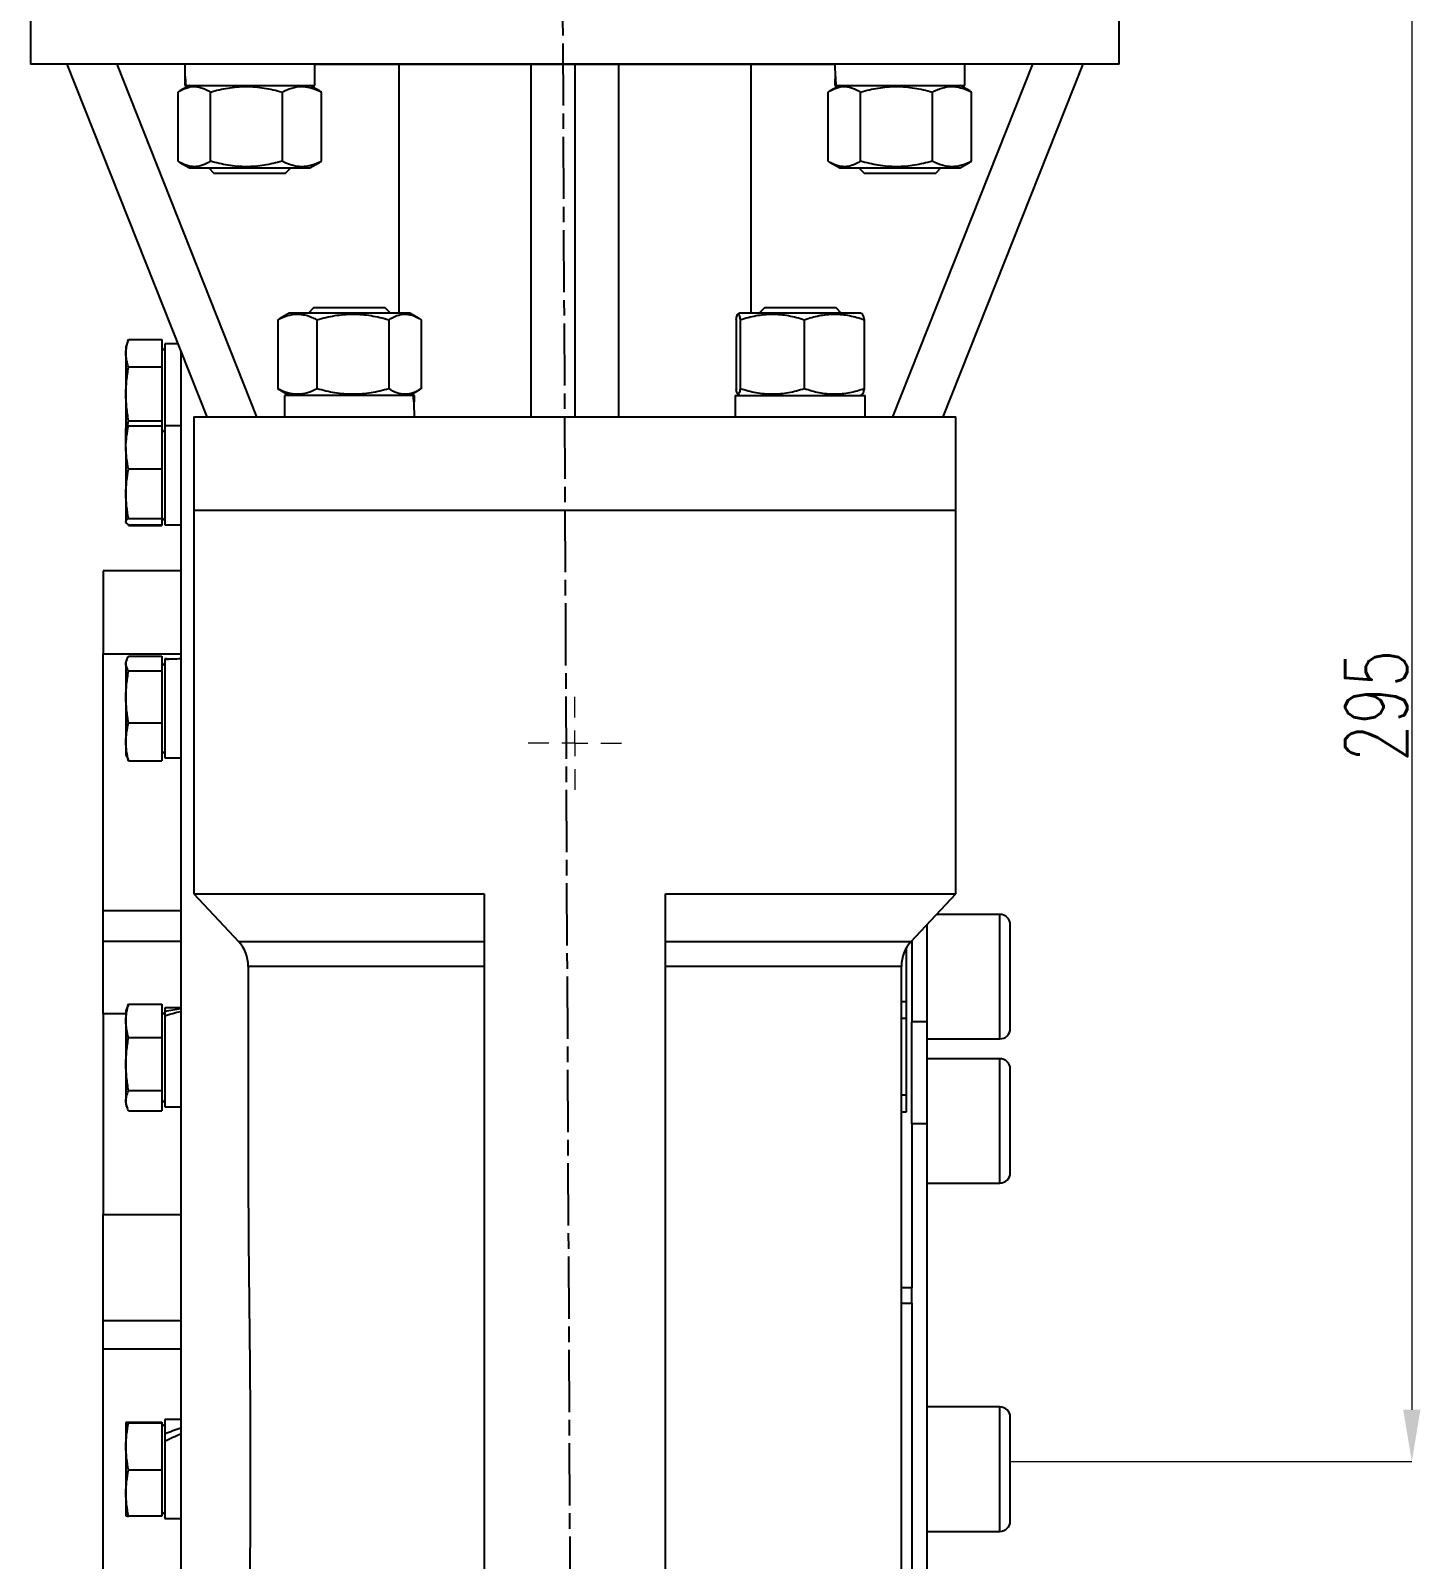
# Model space of a CAD drawing. Header units: millimetres. Extents: x 2278 to 4715, y 679 to 2402.
# Drawn here: x 2899.7 to 3167.9, y 1607.8 to 1902.7 of the extents above; entities that cross this region are included whole.
import ezdxf

# ---------------------------------------------------------------- set-up
doc = ezdxf.new("R2010")
doc.units = ezdxf.units.MM
doc.linetypes.add('AM_ISO08W050', pattern=[18, 12, -1.5, 3, -1.5])
for name, color, linetype, lineweight in [('10', 7, 'Continuous', 0), ('AM_5', 3, 'Continuous', 25), ('AM_7', 4, 'AM_ISO08W050', 25)]:
    doc.layers.add(name, color=color, linetype=linetype, lineweight=lineweight)
doc.styles.add('SLDTEXTSTYLE1', font='txt.shx', dxfattribs={"width": 0.7, "bigfont": 'gbcbig.shx'})
doc.dimstyles.new('SLDDIMSTYLE12$0', dxfattribs={"dimtxt": 12, "dimasz": 10, "dimexe": 0, "dimexo": 0.0625, "dimgap": 0.875, "dimtad": 1, "dimdec": 1, "dimlfac": 1.8, "dimrnd": 1e-09, "dimzin": 12, "dimdsep": 46, "dimtxsty": 'SLDTEXTSTYLE1', "dimcen": 0.09, "dimdle": 8.16, "dimclrd": 3, "dimclre": 3, "dimadec": 0, "dimazin": 3, "dimtfac": 1, "dimtdec": 1, "dimtofl": 0, "dimtmove": 0, "dimatfit": 3, "dimfxl": 0, "dimfrac": 2, "dimtolj": 1, "dimlwd": 5, "dimlwe": 5, "dimarcsym": 0})

# ---------------------------------------------------------------- blocks, each defined once
blk = doc.blocks.new('SW_CENTERMARKSYMBOL_17')
at = {"layer": '10', "color": 0}
for p, q in [((0, 1), (0, 1.8)), ((-1, 0), (-1.8, 0)), ((0, 0), (-0.5, 0)), ((0, 0), (0, 0.5)), ((0, 0), (0, -0.5)), ((0, 0), (0.5, 0)), ((1, 0), (1.8, 0)), ((0, -1), (0, -1.8))]:
    blk.add_line(p, q, dxfattribs=at)
blk = doc.blocks.new('*D65')
at = {"layer": 'AM_5', "color": 3, "lineweight": 5, "transparency": 16777216}
blk.add_line((3109.8, 1918.18), (3166.21, 1918.18), dxfattribs=at)
at = {"layer": 'AM_5', "color": 3, "linetype": 'Continuous', "lineweight": 5, "transparency": 16777216}
for p, q in [((3166.21, 1908.18), (3166.21, 1636.65)), ((3088.8, 1626.65), (3166.21, 1626.65))]:
    blk.add_line(p, q, dxfattribs=at)
at = {"layer": 'AM_5', "color": 3, "transparency": 16777216}
for points in [[(3164.54, 1908.18), (3167.87, 1908.18), (3166.21, 1918.18)], [(3164.54, 1636.65), (3167.87, 1636.65), (3166.21, 1626.65)]]:
    blk.add_solid(points, dxfattribs=at)
at = {"layer": 'Defpoints', "color": 0, "transparency": 16777216}
for p in [(3109.74, 1918.18), (3088.74, 1626.65), (3166.21, 1626.65)]:
    blk.add_point(p, dxfattribs=at)
at = {"layer": 'AM_5', "color": 0, "transparency": 16777216, "insert": (3159.33, 1772.41), "char_height": 12, "attachment_point": 5, "rotation": 90, "style": 'SLDTEXTSTYLE1'}
blk.add_mtext('\\A1;295', dxfattribs=at)

msp = doc.modelspace()

# ---------------------------------------------------------------- linework, layer by layer
at = {"color": 7, "linetype": 'Continuous', "lineweight": 25}
for p, q in [((2899.738, 1918.181), (2899.738, 1896.181)), ((3109.738, 1896.181), (3109.738, 1918.181)), ((3109.738, 1896.181), (2899.738, 1896.181)), ((2906.753, 1896.181), (2933.753, 1828.181)), ((2943.421, 1828.181), (2916.421, 1896.181)), ((2954.569, 1896.181), (2929.469, 1896.181)), ((2954.569, 1892.081), (2954.569, 1896.181)), ((2970.786, 1896.181), (2970.786, 1848.181)), ((2996.238, 1896.181), (2996.238, 1828.181)), ((3004.738, 1896.181), (3004.738, 1828.181)), ((3013.238, 1828.181), (3013.238, 1896.181)), ((3038.69, 1896.181), (3038.69, 1848.181)), ((3080.007, 1896.181), (3054.907, 1896.181)), ((3093.054, 1896.181), (3066.054, 1828.181)), ((3102.723, 1896.181), (3075.723, 1828.181)), ((3080.007, 1892.081), (3080.007, 1896.181)), ((2928.185, 1877.47), (2928.185, 1890.793)), ((2930.394, 1892.081), (2928.562, 1891.024)), ((2929.469, 1892.081), (2929.694, 1892.081)), ((2929.694, 1892.081), (2954.569, 1892.081)), ((2934.42, 1877.47), (2934.42, 1890.793)), ((2948.254, 1890.793), (2948.254, 1877.47)), ((2955.476, 1891.024), (2953.644, 1892.081)), ((2955.853, 1890.793), (2955.457, 1890.991)), ((2955.853, 1877.47), (2955.853, 1890.793)), ((3053.623, 1877.47), (3053.623, 1890.793)), ((3055.832, 1892.081), (3054, 1891.024)), ((3054.907, 1892.081), (3055.132, 1892.081)), ((3055.132, 1892.081), (3080.007, 1892.081)), ((3059.858, 1877.47), (3059.858, 1890.793)), ((3073.691, 1890.793), (3073.691, 1877.47)), ((3080.914, 1891.024), (3079.082, 1892.081)), ((3081.291, 1890.793), (3080.895, 1890.991)), ((3081.291, 1877.47), (3081.291, 1890.793)), ((2928.566, 1877.237), (2930.394, 1876.181)), ((2930.394, 1876.181), (2942.019, 1876.181)), ((2934.101, 1876.181), (2935.101, 1875.181)), ((2942.019, 1876.181), (2953.644, 1876.181)), ((2948.936, 1875.181), (2949.936, 1876.181)), ((2953.644, 1876.181), (2955.472, 1877.237)), ((2955.456, 1877.265), (2955.853, 1877.47)), ((3054.003, 1877.237), (3055.832, 1876.181)), ((3055.832, 1876.181), (3067.457, 1876.181)), ((3059.539, 1876.181), (3060.539, 1875.181)), ((3067.457, 1876.181), (3079.082, 1876.181)), ((3074.374, 1875.181), (3075.374, 1876.181)), ((3079.082, 1876.181), (3080.91, 1877.237)), ((3080.894, 1877.265), (3081.291, 1877.47)), ((2935.101, 1875.181), (2942.019, 1875.181)), ((2942.019, 1875.181), (2948.936, 1875.181)), ((3060.539, 1875.181), (3067.457, 1875.181)), ((3067.457, 1875.181), (3074.374, 1875.181)), ((2954.333, 1849.181), (2953.333, 1848.181)), ((2968.168, 1849.181), (2954.333, 1849.181)), ((2969.168, 1848.181), (2968.168, 1849.181)), ((3041.307, 1849.181), (3040.307, 1848.181)), ((3055.142, 1849.181), (3041.307, 1849.181)), ((3056.142, 1848.181), (3055.142, 1849.181)), ((2947.813, 1847.098), (2947.417, 1846.893)), ((2947.417, 1846.893), (2947.417, 1833.57)), ((2949.626, 1848.181), (2947.797, 1847.126)), ((2972.876, 1848.181), (2949.626, 1848.181)), ((2955.016, 1833.57), (2955.016, 1846.893)), ((2968.85, 1846.893), (2968.85, 1833.57)), ((2974.704, 1847.126), (2972.876, 1848.181)), ((2975.085, 1846.893), (2975.085, 1833.57)), ((3035.85, 1846.893), (3035.85, 1833.57)), ((3036.6, 1848.181), (3036.174, 1847.936)), ((3048.225, 1848.181), (3036.6, 1848.181)), ((3036.638, 1846.893), (3036.638, 1833.57)), ((3059.85, 1848.181), (3048.225, 1848.181)), ((3049.013, 1846.893), (3049.013, 1833.57)), ((3060.276, 1847.936), (3059.85, 1848.181)), ((3060.6, 1833.57), (3060.6, 1846.893)), ((2918.644, 1843.073), (2918.138, 1841.681)), ((2918.138, 1841.681), (2918.138, 1840.409)), ((2918.138, 1840.409), (2918.138, 1832.549)), ((2918.645, 1843.073), (2925.038, 1843.073)), ((2925.038, 1843.073), (2925.038, 1837.745)), ((2925.638, 1840.916), (2925.038, 1841.516)), ((2928.174, 1842.231), (2925.638, 1842.231)), ((2925.638, 1842.231), (2925.638, 1826.436)), ((2928.738, 1840.812), (2928.738, 1405.181)), ((2925.038, 1837.745), (2918.645, 1837.745)), ((2925.038, 1837.745), (2925.038, 1827.354)), ((2918.138, 1832.549), (2918.138, 1825.779)), ((2947.417, 1833.57), (2947.813, 1833.372)), ((2947.794, 1833.339), (2949.626, 1832.281)), ((2948.701, 1832.281), (2948.701, 1828.181)), ((2973.576, 1832.281), (2948.701, 1832.281)), ((2972.876, 1832.281), (2974.708, 1833.339)), ((2973.801, 1832.281), (2973.576, 1832.281)), ((3035.675, 1832.281), (3035.675, 1828.181)), ((3035.675, 1832.281), (3060.775, 1832.281)), ((3036.2, 1832.512), (3036.6, 1832.281)), ((3059.85, 1832.281), (3060.25, 1832.512)), ((3060.775, 1828.181), (3060.775, 1832.281)), ((2918.138, 1822.26), (2918.138, 1825.885)), ((2918.402, 1826.139), (2918.645, 1827.354)), ((2918.645, 1827.354), (2925.038, 1827.354)), ((2918.645, 1826.428), (2925.038, 1826.428)), ((2925.038, 1827.354), (2925.038, 1826.428)), ((2925.038, 1826.428), (2925.038, 1818.092)), ((2925.638, 1825.121), (2925.038, 1825.721)), ((2928.738, 1826.436), (2925.638, 1826.436)), ((2925.638, 1826.436), (2925.638, 1807.336)), ((2931.238, 1828.181), (2931.238, 1810.181)), ((2931.238, 1828.181), (2950.004, 1828.181)), ((2950.004, 1828.181), (2955.683, 1828.181)), ((2955.683, 1828.181), (3053.793, 1828.181)), ((3053.793, 1828.181), (3059.472, 1828.181)), ((3059.472, 1828.181), (3078.238, 1828.181)), ((3078.238, 1810.181), (3078.238, 1828.181)), ((2918.138, 1822.26), (2918.138, 1813.321)), ((2925.038, 1818.092), (2918.645, 1818.092)), ((2925.038, 1818.092), (2925.038, 1808.55)), ((2918.138, 1813.321), (2918.138, 1807.947)), ((2918.645, 1808.55), (2925.038, 1808.55)), ((2925.038, 1808.051), (2925.638, 1808.651)), ((2925.038, 1808.55), (2925.038, 1807.344)), ((2931.238, 1810.181), (2931.238, 1736.181)), ((2931.238, 1810.181), (3078.238, 1810.181)), ((3078.238, 1736.181), (3078.238, 1810.181)), ((2918.645, 1807.228), (2918.628, 1807.365)), ((2918.645, 1807.344), (2925.038, 1807.344)), ((2918.645, 1807.228), (2925.038, 1807.228)), ((2925.038, 1807.344), (2925.038, 1807.228)), ((2925.638, 1807.336), (2928.738, 1807.336)), ((2928.738, 1798.455), (2913.738, 1798.455)), ((2913.738, 1798.455), (2913.738, 1782.419)), ((2913.738, 1782.419), (2928.738, 1782.419)), ((2913.738, 1732.888), (2913.738, 1782.419)), ((2918.281, 1781.3), (2918.138, 1780.906)), ((2918.645, 1781.983), (2925.038, 1781.983)), ((2925.038, 1781.983), (2925.038, 1779.146)), ((2925.638, 1781.456), (2925.638, 1781.287)), ((2925.638, 1781.287), (2925.638, 1762.356)), ((2928.738, 1781.456), (2928.731, 1781.456)), ((2918.138, 1780.906), (2918.138, 1780.564)), ((2918.138, 1780.564), (2918.138, 1774.108)), ((2918.645, 1779.146), (2925.038, 1779.146)), ((2925.638, 1780.141), (2925.038, 1780.741)), ((2925.038, 1779.146), (2925.038, 1769.069)), ((2918.138, 1774.108), (2918.138, 1765.449)), ((2925.038, 1769.069), (2918.645, 1769.069)), ((2925.038, 1769.069), (2925.038, 1761.829)), ((2918.138, 1765.449), (2918.138, 1762.906)), ((2925.038, 1763.071), (2925.638, 1763.671)), ((2918.138, 1762.906), (2918.281, 1762.512)), ((2918.387, 1762.551), (2918.645, 1761.829)), ((2918.645, 1761.829), (2925.038, 1761.829)), ((2925.638, 1762.356), (2928.738, 1762.356)), ((2931.238, 1736.181), (2939.857, 1726.938)), ((2931.238, 1736.181), (2987.238, 1736.181)), ((2987.238, 1736.181), (2987.238, 1514.181)), ((3022.238, 1736.181), (3078.238, 1736.181)), ((3022.238, 1514.181), (3022.238, 1736.181)), ((3069.618, 1726.938), (3078.238, 1736.181)), ((2928.738, 1732.888), (2913.738, 1732.888)), ((2913.738, 1726.977), (2913.738, 1732.888)), ((3086.738, 1732.181), (3074.508, 1732.181)), ((3086.738, 1708.181), (3086.738, 1732.181)), ((3072.738, 1711.448), (3072.738, 1730.283)), ((2928.738, 1726.977), (2913.738, 1726.977)), ((2913.738, 1712.99), (2913.738, 1726.977)), ((2939.857, 1726.938), (2987.238, 1726.938)), ((3022.238, 1726.938), (3069.618, 1726.938)), ((3068.738, 1715.337), (3068.738, 1725.77)), ((3069.738, 1727.066), (3069.738, 1711.448)), ((2941.738, 1722.164), (2941.738, 1680.236)), ((2987.238, 1722.164), (2941.738, 1722.164)), ((3067.738, 1722.164), (3022.238, 1722.164)), ((3067.738, 1528.199), (3067.738, 1722.164)), ((2918.399, 1714.305), (2918.138, 1713.588)), ((2918.138, 1713.588), (2918.138, 1711.647)), ((2918.645, 1714.871), (2918.487, 1714.273)), ((2918.645, 1714.871), (2925.038, 1714.871)), ((2925.038, 1714.871), (2925.038, 1708.424)), ((2925.638, 1712.823), (2925.038, 1713.423)), ((2928.738, 1714.138), (2925.638, 1714.138)), ((2925.638, 1714.138), (2925.638, 1713.413)), ((2925.638, 1713.413), (2925.638, 1712.572)), ((3068.738, 1715.337), (3067.738, 1715.337)), ((3068.738, 1712.155), (3068.738, 1715.337)), ((2918.138, 1713.027), (2913.738, 1713.027)), ((2913.738, 1713.027), (2913.738, 1674.275)), ((2918.138, 1711.647), (2918.138, 1703.283)), ((2925.638, 1713.027), (2925.434, 1713.027)), ((2925.638, 1712.572), (2925.638, 1695.038)), ((3067.738, 1712.155), (3068.738, 1712.155)), ((3068.738, 1697.306), (3068.738, 1712.155)), ((3072.738, 1711.448), (3069.738, 1711.448)), ((3069.738, 1691.807), (3069.738, 1711.448)), ((3072.738, 1691.807), (3072.738, 1711.448)), ((2918.645, 1708.424), (2925.038, 1708.424)), ((2925.038, 1708.424), (2925.038, 1698.142)), ((3072.738, 1708.181), (3086.738, 1708.181)), ((2918.138, 1703.283), (2918.138, 1696.224)), ((3086.738, 1704.356), (3072.738, 1704.356)), ((3086.738, 1680.356), (3086.738, 1704.356)), ((2918.138, 1696.224), (2918.138, 1695.588)), ((2925.038, 1698.142), (2918.645, 1698.142)), ((2925.038, 1698.142), (2925.038, 1694.306)), ((2925.038, 1695.753), (2925.638, 1696.353)), ((3068.738, 1697.306), (3067.738, 1697.306)), ((3068.738, 1694.124), (3068.738, 1697.306)), ((2918.138, 1695.588), (2918.399, 1694.871)), ((2918.645, 1694.306), (2925.038, 1694.306)), ((2925.638, 1695.038), (2928.738, 1695.038)), ((3067.738, 1694.124), (3068.738, 1694.124)), ((3069.738, 1691.807), (3069.738, 1660.181)), ((3072.738, 1691.807), (3069.738, 1691.807)), ((3072.738, 1520.079), (3072.738, 1691.807)), ((3072.738, 1680.356), (3086.738, 1680.356)), ((2913.738, 1674.275), (2928.738, 1674.275)), ((2913.738, 1653.758), (2913.738, 1674.275)), ((3069.738, 1660.181), (3067.738, 1660.181)), ((3069.738, 1657.181), (3069.738, 1660.181)), ((3067.738, 1657.181), (3069.738, 1657.181)), ((3069.738, 1657.181), (3069.738, 1593.181)), ((2928.738, 1653.758), (2913.738, 1653.758)), ((2913.738, 1648.346), (2913.738, 1653.758)), ((2928.738, 1648.346), (2913.738, 1648.346)), ((2913.738, 1602.017), (2913.738, 1648.346)), ((3086.738, 1637.181), (3072.738, 1637.181)), ((3086.738, 1613.181), (3086.738, 1637.181)), ((2918.138, 1634.18), (2918.138, 1629.567)), ((2918.645, 1634.257), (2925.038, 1634.257)), ((2918.645, 1634.104), (2925.038, 1634.104)), ((2925.038, 1634.257), (2925.038, 1634.104)), ((2925.038, 1634.104), (2925.038, 1625.029)), ((2925.638, 1633.416), (2925.038, 1634.016)), ((2928.738, 1634.731), (2925.638, 1634.731)), ((2925.638, 1634.731), (2925.638, 1631.937)), ((2925.638, 1631.937), (2925.638, 1631.007)), ((2925.638, 1631.007), (2925.638, 1630.552)), ((2918.138, 1629.567), (2918.138, 1620.568)), ((2925.638, 1630.552), (2925.638, 1615.631)), ((2918.645, 1625.029), (2925.038, 1625.029)), ((2925.038, 1625.029), (2925.038, 1616.106)), ((2918.138, 1620.568), (2918.138, 1616.182)), ((2925.038, 1616.106), (2918.645, 1616.106)), ((2925.038, 1616.346), (2925.638, 1616.946)), ((2925.638, 1615.631), (2928.738, 1615.631)), ((3072.738, 1613.181), (3086.738, 1613.181))]:
    msp.add_line(p, q, dxfattribs=at)
at = {"linetype": 'ByBlock'}
msp.add_line((2954.569, 1896.181), (3054.907, 1896.181), dxfattribs=at)
at = {"color": 7, "linetype": 'Continuous', "lineweight": 25}
for centre, radius, start, end in [((3086.738, 1730.181), 2, 0, 90), ((2934.738, 1722.164), 7, 0, 43), ((3074.738, 1722.164), 7, 137, 180), ((3086.738, 1710.181), 2, 270, 0), ((3086.738, 1702.356), 2, 0, 90), ((3086.738, 1682.356), 2, 270, 0), ((3086.738, 1635.181), 2, 0, 90), ((3086.738, 1615.181), 2, 270, 0)]:
    msp.add_arc(centre, radius, start, end, dxfattribs=at)
for centre, major_axis, ratio, start_param, end_param in [((2942.019, 1896.181), (0, -21.737), 0.5773503, 4.712389, 4.9021421), ((3067.457, 1896.181), (0, -21.737), 0.5773503, 4.712389, 4.9021421), ((2942.019, 1892.081), (0, -21.737), 0.5773503, 4.6179404, 4.712389), ((3067.457, 1892.081), (0, -21.737), 0.5773503, 4.6179404, 4.712389), ((2961.251, 1828.181), (0, 21.737), 0.5773503, 4.712389, 4.9021421), ((2961.251, 1832.281), (0, 21.737), 0.5773503, 4.6179404, 4.712389), ((2928.738, 1771.906), (16.541, -0.006), 0.5773502, 1.5709942, 1.7595211), ((2925.638, 1771.906), (16.541, -0.006), 0.5773502, 1.4775462, 1.5709942), ((2925.638, 1704.588), (16.357, 4.925), 0.5002441, 1.2327782, 1.4213051), ((2928.738, 1704.588), (16.357, 4.925), 0.5002441, 1.4213051, 1.609832), ((2925.638, 1625.181), (16.327, 7.745), 0.3421699, 1.2213546, 1.4098815), ((2928.738, 1625.181), (16.327, 7.745), 0.3421699, 1.4098815, 1.5984084)]:
    msp.add_ellipse(centre, major_axis=major_axis, ratio=ratio, start_param=start_param, end_param=end_param, dxfattribs=at)
for points, knots in [([(2928.185, 1890.793), (2928.694, 1891.12), (2929.207, 1891.389), (2930.243, 1891.762), (2930.766, 1891.864), (2931.561, 1891.865), (2931.828, 1891.84), (2932.354, 1891.742), (2932.616, 1891.67), (2933.396, 1891.39), (2933.91, 1891.12), (2934.42, 1890.793)], [0, 0, 0, 0, 0.25, 0.25, 0.5, 0.5, 0.625, 0.625, 0.75, 0.75, 1, 1, 1, 1]), ([(2934.42, 1890.793), (2935.549, 1891.12), (2936.687, 1891.389), (2938.986, 1891.762), (2940.147, 1891.864), (2941.911, 1891.865), (2942.502, 1891.84), (2943.671, 1891.742), (2944.251, 1891.67), (2945.982, 1891.39), (2947.123, 1891.12), (2948.254, 1890.793)], [0, 0, 0, 0, 0.25, 0.25, 0.5, 0.5, 0.625, 0.625, 0.75, 0.75, 1, 1, 1, 1]), ([(2948.254, 1890.793), (2948.874, 1891.12), (2949.499, 1891.389), (2950.762, 1891.762), (2951.4, 1891.864), (2952.369, 1891.865), (2952.694, 1891.84), (2953.336, 1891.742), (2953.654, 1891.67), (2954.605, 1891.39), (2955.232, 1891.12), (2955.853, 1890.793)], [0, 0, 0, 0, 0.25, 0.25, 0.5, 0.5, 0.625, 0.625, 0.75, 0.75, 1, 1, 1, 1]), ([(3053.623, 1890.793), (3054.132, 1891.12), (3054.645, 1891.389), (3055.681, 1891.762), (3056.204, 1891.864), (3056.999, 1891.865), (3057.266, 1891.84), (3057.792, 1891.742), (3058.054, 1891.67), (3058.834, 1891.39), (3059.348, 1891.12), (3059.858, 1890.793)], [0, 0, 0, 0, 0.25, 0.25, 0.5, 0.5, 0.625, 0.625, 0.75, 0.75, 1, 1, 1, 1]), ([(3059.858, 1890.793), (3060.987, 1891.12), (3062.125, 1891.389), (3064.424, 1891.762), (3065.585, 1891.864), (3067.349, 1891.865), (3067.94, 1891.84), (3069.109, 1891.742), (3069.689, 1891.67), (3071.42, 1891.39), (3072.561, 1891.12), (3073.691, 1890.793)], [0, 0, 0, 0, 0.25, 0.25, 0.5, 0.5, 0.625, 0.625, 0.75, 0.75, 1, 1, 1, 1]), ([(3073.691, 1890.793), (3074.312, 1891.12), (3074.937, 1891.389), (3076.2, 1891.762), (3076.838, 1891.864), (3077.807, 1891.865), (3078.132, 1891.84), (3078.774, 1891.742), (3079.092, 1891.67), (3080.043, 1891.39), (3080.67, 1891.12), (3081.291, 1890.793)], [0, 0, 0, 0, 0.25, 0.25, 0.5, 0.5, 0.625, 0.625, 0.75, 0.75, 1, 1, 1, 1]), ([(2934.42, 1877.47), (2933.911, 1877.143), (2933.398, 1876.874), (2932.362, 1876.501), (2931.838, 1876.399), (2931.043, 1876.397), (2930.777, 1876.423), (2930.25, 1876.52), (2929.989, 1876.593), (2929.208, 1876.873), (2928.695, 1877.143), (2928.185, 1877.47)], [0, 0, 0, 0, 0.25, 0.25, 0.5, 0.5, 0.625, 0.625, 0.75, 0.75, 1, 1, 1, 1]), ([(2948.254, 1877.47), (2947.124, 1877.143), (2945.987, 1876.874), (2943.687, 1876.501), (2942.526, 1876.399), (2940.762, 1876.397), (2940.171, 1876.423), (2939.002, 1876.52), (2938.422, 1876.593), (2936.691, 1876.873), (2935.55, 1877.143), (2934.42, 1877.47)], [0, 0, 0, 0, 0.25, 0.25, 0.5, 0.5, 0.625, 0.625, 0.75, 0.75, 1, 1, 1, 1]), ([(2955.853, 1877.47), (2955.233, 1877.143), (2954.608, 1876.874), (2953.345, 1876.501), (2952.707, 1876.399), (2951.737, 1876.397), (2951.413, 1876.423), (2950.771, 1876.52), (2950.452, 1876.593), (2949.501, 1876.873), (2948.875, 1877.143), (2948.254, 1877.47)], [0, 0, 0, 0, 0.25, 0.25, 0.5, 0.5, 0.625, 0.625, 0.75, 0.75, 1, 1, 1, 1]), ([(3059.858, 1877.47), (3059.349, 1877.143), (3058.836, 1876.874), (3057.8, 1876.501), (3057.276, 1876.399), (3056.481, 1876.397), (3056.215, 1876.423), (3055.688, 1876.52), (3055.427, 1876.593), (3054.646, 1876.873), (3054.133, 1877.143), (3053.623, 1877.47)], [0, 0, 0, 0, 0.25, 0.25, 0.5, 0.5, 0.625, 0.625, 0.75, 0.75, 1, 1, 1, 1]), ([(3073.691, 1877.47), (3072.562, 1877.143), (3071.424, 1876.874), (3069.125, 1876.501), (3067.964, 1876.399), (3066.2, 1876.397), (3065.609, 1876.423), (3064.44, 1876.52), (3063.86, 1876.593), (3062.129, 1876.873), (3060.988, 1877.143), (3059.858, 1877.47)], [0, 0, 0, 0, 0.25, 0.25, 0.5, 0.5, 0.625, 0.625, 0.75, 0.75, 1, 1, 1, 1]), ([(3081.291, 1877.47), (3080.67, 1877.143), (3080.045, 1876.874), (3078.783, 1876.501), (3078.145, 1876.399), (3077.175, 1876.397), (3076.851, 1876.423), (3076.209, 1876.52), (3075.89, 1876.593), (3074.939, 1876.873), (3074.313, 1877.143), (3073.691, 1877.47)], [0, 0, 0, 0, 0.25, 0.25, 0.5, 0.5, 0.625, 0.625, 0.75, 0.75, 1, 1, 1, 1]), ([(2947.417, 1846.893), (2948.037, 1847.22), (2948.662, 1847.489), (2949.925, 1847.862), (2950.563, 1847.964), (2951.532, 1847.965), (2951.857, 1847.94), (2952.499, 1847.842), (2952.818, 1847.77), (2953.769, 1847.49), (2954.395, 1847.22), (2955.016, 1846.893)], [0, 0, 0, 0, 0.25, 0.25, 0.5, 0.5, 0.625, 0.625, 0.75, 0.75, 1, 1, 1, 1]), ([(2955.016, 1846.893), (2956.146, 1847.22), (2957.283, 1847.489), (2959.582, 1847.862), (2960.744, 1847.964), (2962.508, 1847.965), (2963.099, 1847.94), (2964.268, 1847.842), (2964.848, 1847.77), (2966.579, 1847.49), (2967.719, 1847.22), (2968.85, 1846.893)], [0, 0, 0, 0, 0.25, 0.25, 0.5, 0.5, 0.625, 0.625, 0.75, 0.75, 1, 1, 1, 1]), ([(2968.85, 1846.893), (2969.359, 1847.22), (2969.872, 1847.489), (2970.908, 1847.862), (2971.432, 1847.964), (2972.227, 1847.965), (2972.493, 1847.94), (2973.02, 1847.842), (2973.281, 1847.77), (2974.061, 1847.49), (2974.575, 1847.22), (2975.085, 1846.893)], [0, 0, 0, 0, 0.25, 0.25, 0.5, 0.5, 0.625, 0.625, 0.75, 0.75, 1, 1, 1, 1]), ([(3035.85, 1846.893), (3035.915, 1847.22), (3035.98, 1847.489), (3036.11, 1847.862), (3036.177, 1847.964), (3036.277, 1847.965), (3036.311, 1847.94), (3036.377, 1847.842), (3036.41, 1847.77), (3036.509, 1847.49), (3036.574, 1847.22), (3036.638, 1846.893)], [0, 0, 0, 0, 0.25, 0.25, 0.5, 0.5, 0.625, 0.625, 0.75, 0.75, 1, 1, 1, 1]), ([(3036.638, 1846.893), (3037.649, 1847.22), (3038.666, 1847.489), (3040.723, 1847.862), (3041.762, 1847.964), (3043.34, 1847.965), (3043.868, 1847.94), (3044.914, 1847.842), (3045.433, 1847.77), (3046.981, 1847.49), (3048.001, 1847.22), (3049.013, 1846.893)], [0, 0, 0, 0, 0.25, 0.25, 0.5, 0.5, 0.625, 0.625, 0.75, 0.75, 1, 1, 1, 1]), ([(3049.013, 1846.893), (3049.959, 1847.22), (3050.912, 1847.489), (3052.837, 1847.862), (3053.81, 1847.964), (3055.288, 1847.965), (3055.783, 1847.94), (3056.761, 1847.842), (3057.248, 1847.77), (3058.697, 1847.49), (3059.652, 1847.22), (3060.6, 1846.893)], [0, 0, 0, 0, 0.25, 0.25, 0.5, 0.5, 0.625, 0.625, 0.75, 0.75, 1, 1, 1, 1]), ([(3060.6, 1846.893), (3060.531, 1847.22), (3060.415, 1847.778), (3060.294, 1847.851), (3060.244, 1847.881)], [0, 0, 0, 0, 0.586438, 1, 1, 1, 1]), ([(2918.138, 1840.409), (2918.138, 1840.857), (2918.185, 1841.303), (2918.361, 1842.19), (2918.488, 1842.632), (2918.645, 1843.073)], [0, 0, 0, 0, 0.5, 0.5, 1, 1, 1, 1]), ([(2918.645, 1837.745), (2918.488, 1838.185), (2918.361, 1838.627), (2918.185, 1839.515), (2918.138, 1839.961), (2918.138, 1840.409)], [0, 0, 0, 0, 0.5, 0.5, 1, 1, 1, 1]), ([(2918.138, 1832.549), (2918.138, 1833.424), (2918.185, 1834.293), (2918.361, 1836.024), (2918.488, 1836.886), (2918.645, 1837.745)], [0, 0, 0, 0, 0.5, 0.5, 1, 1, 1, 1]), ([(2918.645, 1827.354), (2918.488, 1828.213), (2918.361, 1829.074), (2918.185, 1830.806), (2918.138, 1831.675), (2918.138, 1832.549)], [0, 0, 0, 0, 0.5, 0.5, 1, 1, 1, 1]), ([(2955.016, 1833.57), (2954.396, 1833.243), (2953.771, 1832.974), (2952.508, 1832.601), (2951.87, 1832.499), (2950.901, 1832.497), (2950.576, 1832.523), (2949.934, 1832.62), (2949.615, 1832.693), (2948.664, 1832.973), (2948.038, 1833.243), (2947.417, 1833.57)], [0, 0, 0, 0, 0.25, 0.25, 0.5, 0.5, 0.625, 0.625, 0.75, 0.75, 1, 1, 1, 1]), ([(2968.85, 1833.57), (2967.721, 1833.243), (2966.583, 1832.974), (2964.284, 1832.601), (2963.123, 1832.499), (2961.358, 1832.497), (2960.768, 1832.523), (2959.599, 1832.62), (2959.018, 1832.693), (2957.287, 1832.973), (2956.147, 1833.243), (2955.016, 1833.57)], [0, 0, 0, 0, 0.25, 0.25, 0.5, 0.5, 0.625, 0.625, 0.75, 0.75, 1, 1, 1, 1]), ([(2975.085, 1833.57), (2974.576, 1833.243), (2974.063, 1832.974), (2973.027, 1832.601), (2972.504, 1832.499), (2971.708, 1832.497), (2971.442, 1832.523), (2970.915, 1832.62), (2970.654, 1832.693), (2969.874, 1832.973), (2969.36, 1833.243), (2968.85, 1833.57)], [0, 0, 0, 0, 0.25, 0.25, 0.5, 0.5, 0.625, 0.625, 0.75, 0.75, 1, 1, 1, 1]), ([(3036.638, 1833.57), (3036.574, 1833.243), (3036.509, 1832.974), (3036.378, 1832.601), (3036.312, 1832.499), (3036.212, 1832.497), (3036.178, 1832.523), (3036.111, 1832.62), (3036.078, 1832.693), (3035.98, 1832.973), (3035.915, 1833.243), (3035.85, 1833.57)], [0, 0, 0, 0, 0.25, 0.25, 0.5, 0.5, 0.625, 0.625, 0.75, 0.75, 1, 1, 1, 1]), ([(3049.013, 1833.57), (3048.003, 1833.243), (3046.985, 1832.974), (3044.929, 1832.601), (3043.89, 1832.499), (3042.311, 1832.497), (3041.783, 1832.523), (3040.737, 1832.62), (3040.218, 1832.693), (3038.67, 1832.973), (3037.65, 1833.243), (3036.638, 1833.57)], [0, 0, 0, 0, 0.25, 0.25, 0.5, 0.5, 0.625, 0.625, 0.75, 0.75, 1, 1, 1, 1]), ([(3060.6, 1833.57), (3059.654, 1833.243), (3058.701, 1832.974), (3056.775, 1832.601), (3055.802, 1832.499), (3054.325, 1832.497), (3053.83, 1832.523), (3052.851, 1832.62), (3052.365, 1832.693), (3050.915, 1832.973), (3049.96, 1833.243), (3049.013, 1833.57)], [0, 0, 0, 0, 0.25, 0.25, 0.5, 0.5, 0.625, 0.625, 0.75, 0.75, 1, 1, 1, 1]), ([(3060.244, 1832.522), (3060.302, 1832.591), (3060.422, 1832.734), (3060.539, 1833.284), (3060.6, 1833.57)], [0, 0, 0, 0, 0.4802462, 1, 1, 1, 1]), ([(2918.138, 1822.26), (2918.138, 1822.961), (2918.185, 1823.659), (2918.361, 1825.048), (2918.488, 1825.739), (2918.645, 1826.428)], [0, 0, 0, 0, 0.5, 0.5, 1, 1, 1, 1]), ([(2918.645, 1826.428), (2918.488, 1826.329), (2918.361, 1826.229), (2918.185, 1826.028), (2918.138, 1825.927), (2918.138, 1825.826)], [0, 0, 0, 0, 0.5, 0.5, 1, 1, 1, 1]), ([(2918.645, 1818.092), (2918.488, 1818.781), (2918.361, 1819.472), (2918.185, 1820.861), (2918.138, 1821.559), (2918.138, 1822.26)], [0, 0, 0, 0, 0.5, 0.5, 1, 1, 1, 1]), ([(2918.138, 1813.321), (2918.138, 1814.123), (2918.185, 1814.922), (2918.361, 1816.512), (2918.488, 1817.303), (2918.645, 1818.092)], [0, 0, 0, 0, 0.5, 0.5, 1, 1, 1, 1]), ([(2918.645, 1808.55), (2918.488, 1809.338), (2918.361, 1810.13), (2918.185, 1811.719), (2918.138, 1812.518), (2918.138, 1813.321)], [0, 0, 0, 0, 0.5, 0.5, 1, 1, 1, 1]), ([(2918.138, 1807.947), (2918.138, 1808.048), (2918.185, 1808.149), (2918.361, 1808.35), (2918.488, 1808.45), (2918.645, 1808.55)], [0, 0, 0, 0, 0.5, 0.5, 1, 1, 1, 1]), ([(2918.645, 1807.344), (2918.488, 1807.444), (2918.361, 1807.544), (2918.185, 1807.745), (2918.138, 1807.846), (2918.138, 1807.947)], [0, 0, 0, 0, 0.5, 0.5, 1, 1, 1, 1]), ([(2918.138, 1780.564), (2918.138, 1780.803), (2918.185, 1781.04), (2918.361, 1781.513), (2918.488, 1781.748), (2918.645, 1781.983)], [0, 0, 0, 0, 0.5, 0.5, 1, 1, 1, 1]), ([(2918.645, 1779.146), (2918.488, 1779.38), (2918.361, 1779.616), (2918.185, 1780.088), (2918.138, 1780.326), (2918.138, 1780.564)], [0, 0, 0, 0, 0.5, 0.5, 1, 1, 1, 1]), ([(2918.138, 1774.108), (2918.138, 1774.955), (2918.185, 1775.799), (2918.361, 1777.477), (2918.488, 1778.313), (2918.645, 1779.146)], [0, 0, 0, 0, 0.5, 0.5, 1, 1, 1, 1]), ([(2918.645, 1769.069), (2918.488, 1769.902), (2918.361, 1770.738), (2918.185, 1772.417), (2918.138, 1773.26), (2918.138, 1774.108)], [0, 0, 0, 0, 0.5, 0.5, 1, 1, 1, 1]), ([(2918.138, 1765.449), (2918.138, 1766.058), (2918.185, 1766.664), (2918.361, 1767.871), (2918.488, 1768.471), (2918.645, 1769.069)], [0, 0, 0, 0, 0.5, 0.5, 1, 1, 1, 1]), ([(2918.645, 1761.829), (2918.488, 1762.428), (2918.361, 1763.028), (2918.185, 1764.234), (2918.138, 1764.84), (2918.138, 1765.449)], [0, 0, 0, 0, 0.5, 0.5, 1, 1, 1, 1]), ([(3088.738, 1710.181), (3088.738, 1710.181), (3088.738, 1710.768), (3088.738, 1712.965), (3088.738, 1714.527), (3088.738, 1718.182), (3088.738, 1720.193), (3088.738, 1724.072), (3088.738, 1725.854), (3088.738, 1727.252)], [0, 0, 0, 0, 0.25, 0.25, 0.5, 0.5, 0.75, 0.75, 1, 1, 1, 1]), ([(2918.138, 1711.647), (2918.138, 1712.19), (2918.185, 1712.729), (2918.361, 1713.803), (2918.488, 1714.338), (2918.645, 1714.871)], [0, 0, 0, 0, 0.5, 0.5, 1, 1, 1, 1]), ([(2918.645, 1708.424), (2918.488, 1708.957), (2918.361, 1709.491), (2918.185, 1710.565), (2918.138, 1711.105), (2918.138, 1711.647)], [0, 0, 0, 0, 0.5, 0.5, 1, 1, 1, 1]), ([(2918.138, 1703.283), (2918.138, 1704.148), (2918.185, 1705.008), (2918.361, 1706.721), (2918.488, 1707.574), (2918.645, 1708.424)], [0, 0, 0, 0, 0.5, 0.5, 1, 1, 1, 1]), ([(2918.645, 1698.142), (2918.488, 1698.991), (2918.361, 1699.844), (2918.185, 1701.557), (2918.138, 1702.418), (2918.138, 1703.283)], [0, 0, 0, 0, 0.5, 0.5, 1, 1, 1, 1]), ([(3088.738, 1692.356), (3088.738, 1695.009), (3088.738, 1697.552), (3088.738, 1701.303), (3088.738, 1702.356), (3088.738, 1702.356)], [0, 0, 0, 0, 0.5, 0.5, 1, 1, 1, 1]), ([(2918.138, 1696.224), (2918.138, 1696.546), (2918.185, 1696.867), (2918.361, 1697.506), (2918.488, 1697.824), (2918.645, 1698.142)], [0, 0, 0, 0, 0.5, 0.5, 1, 1, 1, 1]), ([(2918.645, 1694.306), (2918.488, 1694.623), (2918.361, 1694.941), (2918.185, 1695.58), (2918.138, 1695.901), (2918.138, 1696.224)], [0, 0, 0, 0, 0.5, 0.5, 1, 1, 1, 1]), ([(3088.738, 1682.356), (3088.738, 1682.356), (3088.738, 1683.41), (3088.738, 1687.161), (3088.738, 1689.704), (3088.738, 1692.356)], [0, 0, 0, 0, 0.5, 0.5, 1, 1, 1, 1]), ([(2941.738, 1680.236), (2941.738, 1675.72), (2941.77, 1671.189), (2941.855, 1662.095), (2941.908, 1657.532), (2942.005, 1648.376), (2942.049, 1643.782), (2942.111, 1634.562), (2942.128, 1629.937), (2942.128, 1622.975), (2942.124, 1620.65), (2942.108, 1615.993), (2942.096, 1613.663), (2942.05, 1606.698), (2942.006, 1602.076), (2941.908, 1592.875), (2941.855, 1588.296), (2941.77, 1579.179), (2941.738, 1574.643), (2941.738, 1570.127)], [0, 0, 0, 0, 0.125, 0.125, 0.25, 0.25, 0.375, 0.375, 0.5, 0.5, 0.5625, 0.5625, 0.625, 0.625, 0.75, 0.75, 0.875, 0.875, 1, 1, 1, 1]), ([(2918.138, 1634.18), (2918.138, 1634.193), (2918.185, 1634.206), (2918.361, 1634.231), (2918.488, 1634.244), (2918.645, 1634.257)], [0, 0, 0, 0, 0.5, 0.5, 1, 1, 1, 1]), ([(2918.645, 1634.104), (2918.488, 1634.117), (2918.361, 1634.129), (2918.185, 1634.155), (2918.138, 1634.168), (2918.138, 1634.18)], [0, 0, 0, 0, 0.5, 0.5, 1, 1, 1, 1]), ([(2918.138, 1629.567), (2918.138, 1630.33), (2918.185, 1631.089), (2918.361, 1632.601), (2918.488, 1633.354), (2918.645, 1634.104)], [0, 0, 0, 0, 0.5, 0.5, 1, 1, 1, 1]), ([(3088.738, 1618.11), (3088.738, 1619.509), (3088.738, 1621.291), (3088.738, 1625.17), (3088.738, 1627.181), (3088.738, 1630.835), (3088.738, 1632.397), (3088.738, 1634.595), (3088.738, 1635.181), (3088.738, 1635.181)], [0, 0, 0, 0, 0.25, 0.25, 0.5, 0.5, 0.75, 0.75, 1, 1, 1, 1]), ([(2918.645, 1625.029), (2918.488, 1625.779), (2918.361, 1626.532), (2918.185, 1628.044), (2918.138, 1628.803), (2918.138, 1629.567)], [0, 0, 0, 0, 0.5, 0.5, 1, 1, 1, 1]), ([(2918.138, 1620.568), (2918.138, 1621.318), (2918.185, 1622.065), (2918.361, 1623.551), (2918.488, 1624.291), (2918.645, 1625.029)], [0, 0, 0, 0, 0.5, 0.5, 1, 1, 1, 1]), ([(2918.645, 1616.106), (2918.488, 1616.844), (2918.361, 1617.584), (2918.185, 1619.07), (2918.138, 1619.817), (2918.138, 1620.568)], [0, 0, 0, 0, 0.5, 0.5, 1, 1, 1, 1]), ([(2918.138, 1616.182), (2918.138, 1616.169), (2918.185, 1616.157), (2918.361, 1616.131), (2918.488, 1616.119), (2918.645, 1616.106)], [0, 0, 0, 0, 0.5, 0.5, 1, 1, 1, 1])]:
    msp.add_open_spline(points, degree=3, knots=knots, dxfattribs=at)
for points in [[(3088.738, 1727.252), (3088.738, 1729.128), (3088.738, 1730.181), (3088.738, 1730.181)], [(3088.738, 1615.181), (3088.738, 1615.181), (3088.738, 1616.235), (3088.738, 1618.11)]]:
    msp.add_open_spline(points, degree=3, dxfattribs=at)
at = {"layer": 'AM_7'}
msp.add_line((3002.328, 1918.186), (3004.752, 1394.681), dxfattribs=at)

# ---------------------------------------------------------------- block references
at = {"layer": '10', "xscale": 5, "yscale": 5, "zscale": 5}
msp.add_blockref('SW_CENTERMARKSYMBOL_17', (3004.738, 1765.181), dxfattribs=at)

# ---------------------------------------------------------------- dimensions: what is measured, and where the dimension line sits
at = {"layer": 'AM_5'}
dim = msp.add_linear_dim(base=(3166.205, 1626.646), p1=(3109.738, 1918.181), p2=(3088.738, 1626.646), angle=90, text='295', dimstyle='SLDDIMSTYLE12$0', override={"dimlfac": 1, "dimpost": ''}, dxfattribs=at)
dim.commit()
dim.dimension.update_dxf_attribs({"geometry": '*D65', "text_midpoint": (3159.33, 1772.414)})

doc.saveas('drawing.dxf')
